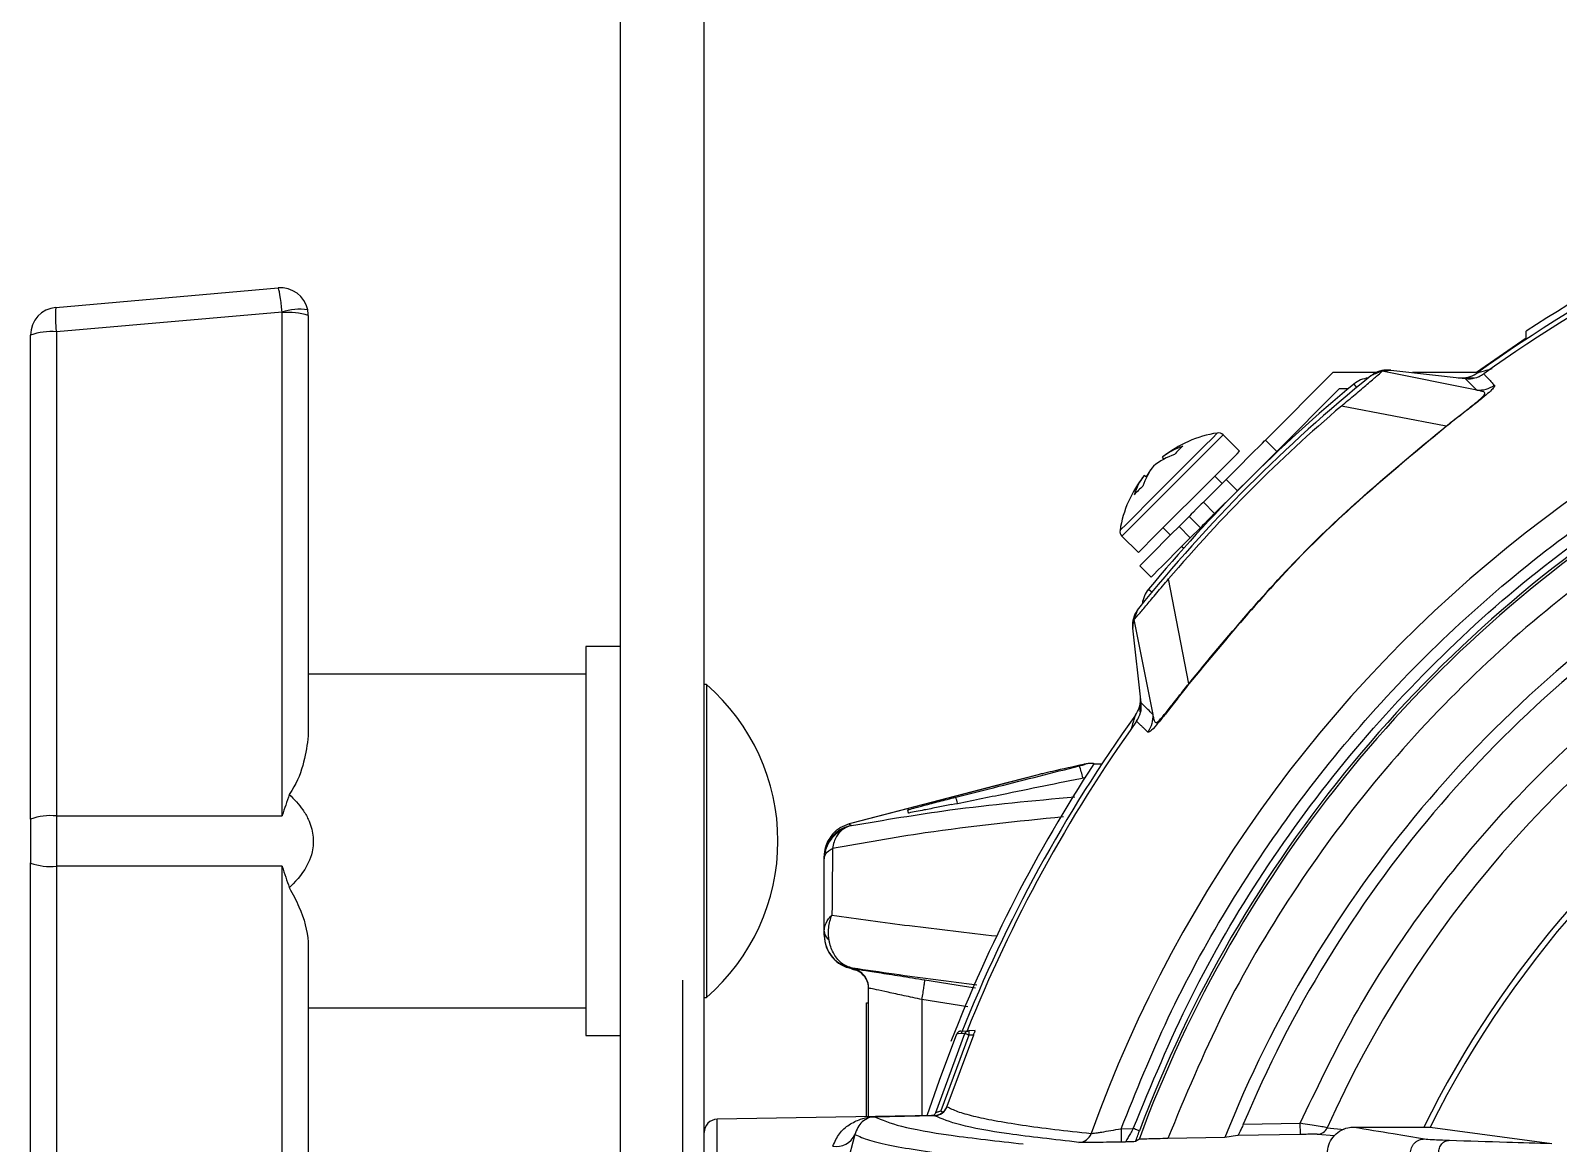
# Model space of a CAD drawing. Extents: x 8 to 113, y 1 to 87.
# Drawn here: x 101.757 to 105.195, y 37.814 to 40.317 of the extents above; entities that cross this region are included whole.
import ezdxf

# ---------------------------------------------------------------- set-up
doc = ezdxf.new("R2010")
doc.units = 0
doc.header["$MEASUREMENT"] = 0
doc.layers.add('OBJECT', color=7, linetype='CONTINUOUS')

msp = doc.modelspace()

# ---------------------------------------------------------------- linework, layer by layer
at = {"layer": 'OBJECT'}
for p, q in [((103.0847, 36.0256), (103.0847, 44.9982)), ((103.2727, 38.1818), (103.2727, 44.9982)), ((101.8137, 39.6948), (102.3137, 39.7385)), ((102.3227, 39.684), (101.8148, 39.6396)), ((102.3229, 38.5509), (102.3229, 39.6825)), ((102.3817, 39.6763), (102.3817, 38.7308)), ((101.7567, 38.5439), (101.7567, 39.6325)), ((101.8148, 39.6396), (101.8148, 38.5509)), ((105.1227, 39.6252), (105.011, 39.5481)), ((105.1227, 39.6231), (105.1227, 39.641)), ((104.6878, 39.5481), (104.5358, 39.3961)), ((104.7867, 39.5481), (104.6878, 39.5481)), ((104.7984, 39.5512), (104.8178, 39.5538)), ((105.0115, 39.5087), (104.7984, 39.5512)), ((104.8178, 39.5538), (104.9855, 39.5346)), ((105.011, 39.5481), (104.8672, 39.5481)), ((104.5613, 39.3707), (104.7027, 39.5121)), ((104.7027, 39.5121), (104.7226, 39.5121)), ((104.9693, 39.5364), (105.0052, 39.5365)), ((104.9425, 39.4277), (104.7069, 39.4729)), ((104.4775, 39.371), (104.4405, 39.408)), ((104.5358, 39.3961), (104.5613, 39.3707)), ((104.3073, 39.3533), (104.3039, 39.3577)), ((104.5613, 39.3707), (104.4729, 39.2823)), ((104.2684, 39.3129), (104.2632, 39.317)), ((104.2829, 39.3367), (104.283, 39.3366)), ((104.3962, 39.2565), (104.4474, 39.3078)), ((104.4382, 39.2986), (104.4217, 39.3151)), ((104.4729, 39.2823), (104.4474, 39.3078)), ((104.4729, 39.2823), (104.4216, 39.231)), ((104.4638, 39.273), (104.4637, 39.2731)), ((104.3962, 39.2565), (104.4216, 39.231)), ((104.3414, 39.2017), (104.3643, 39.2247)), ((104.3414, 39.2017), (104.3668, 39.1762)), ((104.3898, 39.1992), (104.3643, 39.2247)), ((104.2129, 39.1803), (104.2499, 39.1433)), ((104.3057, 39.1991), (104.3223, 39.1826)), ((104.3898, 39.1992), (104.3668, 39.1762)), ((104.3477, 39.1571), (104.3519, 39.153)), ((104.2784, 39.0878), (104.253, 39.1133)), ((104.3633, 38.8484), (104.318, 39.084)), ((104.2372, 38.9731), (104.2397, 38.9926)), ((104.2563, 38.8054), (104.2372, 38.9731)), ((104.2397, 38.9926), (104.2822, 38.7794)), ((103.0847, 38.932), (103.0067, 38.932)), ((103.0067, 38.932), (103.0067, 38.057)), ((103.0067, 38.8695), (102.3817, 38.8695)), ((103.2777, 38.8465), (103.2727, 38.8465)), ((103.2777, 38.8465), (103.2777, 38.1425)), ((104.3633, 38.8484), (104.3638, 38.848)), ((104.2543, 38.7851), (104.2549, 38.8179)), ((104.2822, 38.7794), (104.2822, 38.7794)), ((104.1499, 38.6682), (104.1679, 38.6682)), ((104.0243, 38.6436), (103.6053, 38.5344)), ((104.0243, 38.6436), (104.0243, 38.6437)), ((101.8148, 38.5509), (102.3229, 38.5509)), ((101.7567, 38.5439), (101.7567, 38.4451)), ((103.6053, 38.5344), (103.599, 38.5328)), ((101.7567, 37.3564), (101.7567, 38.4451)), ((102.3229, 38.438), (101.8148, 38.438)), ((101.8148, 38.438), (101.8148, 37.3494)), ((102.3229, 37.3065), (102.3229, 38.438)), ((102.3817, 38.2581), (102.3817, 37.3127)), ((103.6054, 38.2076), (103.6041, 38.2067)), ((103.6041, 38.2067), (103.6087, 38.2058)), ((103.6059, 38.208), (103.6054, 38.2081)), ((103.6054, 38.2081), (103.6054, 38.2076)), ((103.6067, 38.2086), (103.6059, 38.208)), ((103.6087, 38.2058), (103.6111, 38.2054)), ((103.2247, 35.3182), (103.2247, 38.1818)), ((103.2727, 35.3182), (103.2727, 38.1818)), ((103.2727, 38.1425), (103.2777, 38.1425)), ((103.6428, 37.8747), (103.6429, 38.1637)), ((103.7629, 38.1379), (103.7629, 38.1378)), ((103.8663, 38.1216), (103.7629, 38.1379)), ((103.7629, 38.1378), (103.7629, 37.8768)), ((102.3817, 38.1195), (103.0067, 38.1195)), ((103.6378, 37.8746), (103.6379, 38.1307)), ((103.6379, 38.1307), (103.6429, 38.1307)), ((103.8506, 38.0671), (103.8685, 38.0677)), ((103.8823, 38.0682), (103.8685, 38.0677)), ((103.0067, 38.057), (103.0847, 38.057)), ((103.7939, 37.8837), (103.8596, 38.0615)), ((103.8685, 38.0577), (103.8054, 37.8874)), ((103.8785, 38.0581), (103.8189, 37.8976)), ((103.8446, 38.0609), (103.8417, 38.0608)), ((103.8568, 38.0614), (103.8446, 38.0609)), ((103.8596, 38.0615), (103.8568, 38.0614)), ((103.8785, 38.0581), (103.8685, 38.0577)), ((103.8189, 37.8976), (103.8193, 37.897)), ((103.8193, 37.897), (103.8193, 37.897)), ((103.7915, 37.8773), (103.3022, 37.8687)), ((103.3022, 37.7485), (103.3022, 37.8687)), ((103.656, 37.8744), (103.7914, 37.8768)), ((103.7914, 37.8767), (103.656, 37.8744)), ((103.7914, 37.8768), (103.7911, 37.8773)), ((103.7914, 37.8768), (103.7914, 37.8767)), ((103.8054, 37.8874), (103.8095, 37.884)), ((104.4859, 37.8574), (104.6142, 37.8596)), ((103.6117, 37.8343), (103.5945, 37.7684)), ((104.211, 37.8473), (104.2384, 37.8478)), ((104.4445, 37.8275), (104.3161, 37.8253)), ((104.4732, 37.8321), (104.4445, 37.8275)), ((104.6147, 37.8346), (104.4732, 37.8321)), ((104.691, 37.8313), (104.6528, 37.8348)), ((104.675, 37.8497), (104.7128, 37.846)), ((104.7353, 37.8512), (104.9065, 37.8512)), ((104.9065, 37.8512), (105.1802, 37.8144)), ((104.2207, 37.8175), (104.2115, 37.8173)), ((104.2513, 37.8233), (104.2433, 37.8184))]:
    msp.add_line(p, q, dxfattribs=at)
at = {"layer": 'OBJECT', "flags": 128}
for points in [[(104.7346, 39.5221), (104.7354, 39.5212), (104.7375, 39.5186), (104.741, 39.5144)], [(104.2086, 39.1932), (104.2106, 39.1951), (104.2221, 39.2067), (104.2431, 39.2276), (104.2714, 39.256), (104.3043, 39.2888), (104.3385, 39.3231), (104.3708, 39.3553), (104.3979, 39.3824), (104.4172, 39.4017), (104.4268, 39.4113), (104.4276, 39.4122)], [(104.2129, 39.1803), (104.214, 39.1814), (104.2238, 39.1912), (104.2427, 39.2101), (104.2691, 39.2365), (104.3006, 39.268), (104.3344, 39.3018), (104.3675, 39.335), (104.397, 39.3645), (104.4203, 39.3877), (104.4352, 39.4027), (104.4405, 39.408), (104.4405, 39.408)], [(104.4474, 39.3078), (104.4647, 39.325), (104.4813, 39.3416), (104.4965, 39.3569), (104.5099, 39.3703), (104.5209, 39.3813), (104.5291, 39.3894), (104.5341, 39.3944), (104.5358, 39.3961)], [(104.2499, 39.1433), (104.251, 39.1444), (104.2608, 39.1542), (104.2797, 39.1731), (104.3061, 39.1995), (104.3376, 39.231), (104.3714, 39.2648), (104.4045, 39.298), (104.434, 39.3275), (104.4573, 39.3507), (104.4722, 39.3657), (104.4775, 39.371), (104.4775, 39.371)], [(104.3962, 39.2565), (104.395, 39.2553), (104.3915, 39.2518), (104.3863, 39.2467), (104.3803, 39.2406), (104.3742, 39.2345), (104.369, 39.2293), (104.3656, 39.2259), (104.3643, 39.2247)], [(104.253, 39.1133), (104.2547, 39.115), (104.2597, 39.12), (104.2679, 39.1282), (104.2789, 39.1392), (104.2923, 39.1526), (104.3075, 39.1679), (104.3241, 39.1844), (104.3414, 39.2017)], [(104.4216, 39.231), (104.4204, 39.2298), (104.417, 39.2264), (104.4118, 39.2212), (104.4057, 39.2151), (104.3996, 39.209), (104.3945, 39.2039), (104.391, 39.2004), (104.3898, 39.1992)], [(104.3668, 39.1762), (104.3496, 39.159), (104.333, 39.1424), (104.3177, 39.1271), (104.3043, 39.1137), (104.2933, 39.1027), (104.2852, 39.0946), (104.2801, 39.0895), (104.2784, 39.0878)], [(104.2728, 39.0611), (104.2737, 39.0604), (104.2763, 39.0582), (104.2805, 39.0547)], [(104.0243, 38.6436), (103.9276, 38.6184), (103.6053, 38.5344)], [(103.5429, 38.4556), (103.5429, 38.458), (103.5429, 38.4601)], [(103.7695, 38.1823), (103.8584, 38.1683), (103.8833, 38.1643)], [(103.7744, 37.877), (103.8021, 37.9566), (103.8417, 38.0608)], [(104.6147, 37.8346), (104.6147, 37.8352), (104.6146, 37.8366), (104.6146, 37.8389), (104.6145, 37.8421), (104.6145, 37.8458), (104.6144, 37.8501), (104.6143, 37.8548), (104.6142, 37.8596)], [(104.211, 37.8473), (104.2111, 37.8415), (104.2112, 37.8359), (104.2113, 37.8308), (104.2114, 37.8263), (104.2114, 37.8225), (104.2115, 37.8197), (104.2115, 37.818), (104.2115, 37.8173)], [(104.2524, 37.8425), (104.2521, 37.8426), (104.2513, 37.8429), (104.25, 37.8434), (104.2482, 37.8441), (104.2461, 37.8449), (104.2437, 37.8458), (104.2411, 37.8468), (104.2384, 37.8478)]]:
    msp.add_lwpolyline(points, dxfattribs=at)
at = {"layer": 'OBJECT'}
for centre, radius, start, end in [((106.9727, 36.8182), 3.36, 93.4489, 125.6636), ((106.9727, 36.8182), 3.375, 93.2438, 123.2401), ((106.9727, 36.8182), 3.35, 93.5142, 125.5044), ((106.9727, 36.8182), 3.0068, 93.8025, 160.2009), ((102.3192, 39.6763), 0.0625, 11.81, 95), ((101.8192, 39.6325), 0.0625, 95, 180), ((102.0349, 39.6715), 0.2224, 173.9984, 188.259), ((102.3619, 39.5678), 0.1227, 81.3498, 108.6503), ((102.3154, 39.6825), 0.0075, 0, 11.81), ((102.3381, 39.5451), 0.1382, 71.617, 96.331), ((102.3192, 39.6763), 0.0625, 0, 11.81), ((101.8012, 39.509), 0.1313, 84.0374, 109.8057), ((104.9776, 39.5984), 0.062, 270.019, 305.6636), ((106.9727, 36.8182), 3.5, 128.9328, 141.0672), ((106.9727, 36.8182), 3.51, 129.6151, 140.2829), ((104.7742, 39.4744), 0.062, 96.3397, 129.6151), ((106.9727, 36.8182), 3.4902, 130.4808, 139.5192), ((104.4679, 39.1529), 0.2624, 98.8332, 128.5028), ((104.4299, 39.3974), 0.015, 45, 98.8332), ((104.3924, 39.2474), 0.1414, 107.5359, 128.765), ((104.4461, 39.2675), 0.1499, 130.0084, 139.9921), ((104.3815, 39.2162), 0.1559, 108.7722, 128.6566), ((104.4679, 39.1529), 0.2624, 141.4972, 171.1668), ((104.3625, 39.2384), 0.1266, 141.6758, 164.0748), ((104.3951, 39.2506), 0.1413, 141.7962, 162.6149), ((104.3994, 39.2428), 0.1496, 141.13, 151.7842), ((104.3697, 39.1638), 0.1691, 130.3019, 139.6989), ((106.9727, 36.8182), 2.901, 121.6184, 159.7287), ((106.9727, 36.8182), 2.9067, 121.4467, 159.3669), ((104.2235, 39.1909), 0.015, 171.1668, 225), ((106.9727, 36.8182), 2.7223, 121.7572, 158.2371), ((106.9727, 36.8182), 2.6951, 122.2584, 157.3213), ((106.9727, 36.8182), 2.3227, 95.19, 153.5932), ((106.9727, 36.8182), 2.31, 26.5633, 153.4367), ((104.3205, 39.0215), 0.062, 140.2829, 173.5583), ((106.9727, 36.8182), 2.5186, 122.3792, 155.8244), ((102.9734, 38.4945), 0.4653, 310.8426, 49.1574), ((104.1928, 38.8138), 0.062, 324.3266, 359), ((106.9727, 36.8182), 3.36, 144.3266, 158.2742), ((106.9727, 36.8182), 3.35, 144.4956, 158.1027), ((106.9727, 36.8182), 3.375, 146.7599, 158.7134), ((103.7349, 38.5413), 0.4016, 13.7589, 17.7252), ((103.7087, 38.547), 0.138, 13.6271, 19.4641), ((101.8012, 38.4203), 0.1313, 84.0378, 109.8057), ((103.6179, 38.4556), 0.075, 100.2807, 179.9917), ((103.6158, 38.4541), 0.0729, 116.3488, 179.6692), ((101.8012, 38.5686), 0.1313, 250.1942, 275.963), ((103.5692, 38.2937), 0.0264, 183.648, 234.1682), ((103.6179, 38.2827), 0.075, 179.9914, 261.4279), ((103.6179, 38.282), 0.075, 179.9915, 260.8195), ((103.6179, 38.2816), 0.075, 179.9914, 260.3977), ((103.5979, 38.1637), 0.045, 57.9576, 80.3987), ((103.4784, 38.1294), 0.1491, 31.21, 31.6317), ((103.5979, 38.1624), 0.045, 57.3875, 79.6593), ((106.9727, 36.8182), 2.0098, 135.4001, 224.5999), ((103.5979, 38.1637), 0.045, 359.9902, 57.9601), ((103.5979, 38.1624), 0.045, 359.9905, 57.3895), ((103.9403, 38.0627), 0.0719, 176.0152, 183.9848), ((106.9727, 36.8182), 1.8907, 138.3698, 221.6302), ((106.9727, 36.8182), 1.8831, 138.6329, 221.3671), ((103.7909, 37.9067), 0.03, 271.0233, 341.1099), ((103.7909, 37.9068), 0.03, 271.0052, 341.0105), ((103.3027, 37.8387), 0.03, 91, 180), ((103.6541, 37.8744), 0.00191, 358.8578, 1.1422), ((103.7845, 37.8869), 0.00998, 283.2838, 309.9313), ((103.7845, 37.8869), 0.00997, 309.9446, 341.435), ((103.5703, 37.8528), 0.0454, 259.9356, 335.854), ((104.1155, 37.8466), 0.0299, 271.227, 340.5302), ((104.6523, 37.8597), 0.0248, 271.2356, 336.2549)]:
    msp.add_arc(centre, radius, start, end, dxfattribs=at)
for centre, major_axis, ratio, start_param, end_param in [((102.3192, 39.6763), (-0.0054, 0.0623), 0.067136, 4.831246, 6.283185), ((101.8192, 38.4945), (0, 0.5), 0.008776, 1.457627, 1.683965)]:
    msp.add_ellipse(centre, major_axis=major_axis, ratio=ratio, start_param=start_param, end_param=end_param, dxfattribs=at)
for points, knots in [([(104.211, 37.8473), (104.2448, 37.9312), (104.313, 38.1002), (104.4454, 38.3423), (104.6011, 38.5756), (104.7813, 38.7959), (104.984, 38.9997), (105.2066, 39.1835), (105.446, 39.3447), (105.699, 39.4811), (105.9614, 39.5914), (106.2293, 39.6743), (106.4991, 39.7325), (106.6805, 39.7499), (106.7705, 39.7585)], [0, 0, 0, 0, 0.080321, 0.16194, 0.244772, 0.329378, 0.414487, 0.5, 0.585518, 0.670628, 0.755228, 0.838065, 0.919682, 1, 1, 1, 1]), ([(104.7069, 39.4729), (104.7173, 39.4818), (104.7381, 39.4995), (104.7664, 39.5233), (104.7872, 39.5408), (104.7972, 39.5496), (104.798, 39.5507), (104.7984, 39.5512)], [0, 0, 0, 0, 0.217936, 0.435232, 0.661573, 0.868603, 1, 1, 1, 1]), ([(104.8178, 39.5538), (104.811, 39.5539), (104.7975, 39.5541), (104.7824, 39.5477), (104.7752, 39.5422), (104.7733, 39.5408)], [0, 0, 0, 0, 0.425021, 0.850044, 1, 1, 1, 1]), ([(104.7984, 39.5512), (104.7956, 39.5502), (104.7901, 39.5483), (104.7832, 39.5455), (104.7777, 39.543), (104.774, 39.5412), (104.7735, 39.5409), (104.7733, 39.5408)], [0, 0, 0, 0, 0.206023, 0.404822, 0.608638, 0.812834, 1, 1, 1, 1]), ([(104.9855, 39.5346), (104.9893, 39.5344), (104.9999, 39.5338), (105.0145, 39.5375), (105.0237, 39.5432), (105.0271, 39.5454)], [0, 0, 0, 0, 0.263886, 0.723096, 1, 1, 1, 1]), ([(105.0137, 39.5481), (105.014, 39.5482), (105.0147, 39.5483), (105.0212, 39.5501), (105.0314, 39.553), (105.0413, 39.5557), (105.0459, 39.557)], [0, 0, 0, 0, 0.16023, 0.3596, 0.69822, 1, 1, 1, 1]), ([(105.0271, 39.5454), (105.0273, 39.5452), (105.0275, 39.5449), (105.0296, 39.5427), (105.0331, 39.539), (105.038, 39.5337), (105.0441, 39.5271), (105.0489, 39.522), (105.0512, 39.5196)], [0, 0, 0, 0, 0.166677, 0.333344, 0.500001, 0.687097, 0.853763, 1, 1, 1, 1]), ([(105.0512, 39.5196), (105.0515, 39.519), (105.0521, 39.5178), (105.0496, 39.5135), (105.0417, 39.5056), (105.0254, 39.4918), (105.0025, 39.4736), (104.9743, 39.4516), (104.9534, 39.4352), (104.9429, 39.4271)], [0, 0, 0, 0, 0.175155, 0.335953, 0.499736, 0.628069, 0.749937, 0.875049, 1, 1, 1, 1]), ([(104.9855, 39.5346), (104.9866, 39.5335), (104.9888, 39.5314), (105.0039, 39.5163), (105.0115, 39.5087)], [0, 0, 0, 0, 0.499998, 1, 1, 1, 1]), ([(105.0115, 39.5087), (105.0186, 39.5088), (105.0328, 39.5089), (105.0451, 39.5161), (105.0512, 39.5196)], [0, 0, 0, 0, 0.500003, 1, 1, 1, 1]), ([(104.9425, 39.4277), (104.9523, 39.4353), (104.972, 39.4506), (104.9984, 39.4714), (105.0186, 39.488), (105.03, 39.4989), (105.0303, 39.5036), (105.0244, 39.5057), (105.0186, 39.5072), (105.0143, 39.5081), (105.0123, 39.5085), (105.0115, 39.5087)], [0, 0, 0, 0, 0.123067, 0.246585, 0.369053, 0.491538, 0.630311, 0.772463, 0.899411, 0.955665, 1, 1, 1, 1]), ([(104.3633, 38.8484), (104.4507, 38.9539), (104.6258, 39.165), (104.8369, 39.3401), (104.9425, 39.4277)], [0, 0, 0, 0, 0.499779, 1, 1, 1, 1]), ([(104.9429, 39.4271), (104.8374, 39.3396), (104.6264, 39.1645), (104.4513, 38.9535), (104.3638, 38.848)], [0, 0, 0, 0, 0.500003, 1, 1, 1, 1]), ([(104.9425, 39.4277), (104.9426, 39.4275), (104.9428, 39.4273), (104.9429, 39.4271), (104.9429, 39.4271)], [0, 0, 0, 0, 0.500001, 1, 1, 1, 1]), ([(104.2384, 37.8478), (104.2795, 37.9472), (104.362, 38.1467), (104.5273, 38.4274), (104.7213, 38.6903), (104.9444, 38.929), (105.1901, 39.1428), (105.3713, 39.2603), (105.4616, 39.3188)], [0, 0, 0, 0, 0.165461, 0.332207, 0.5, 0.667784, 0.834534, 1, 1, 1, 1]), ([(105.4805, 39.2358), (105.3948, 39.1791), (105.2226, 39.0653), (104.9892, 38.8596), (104.7771, 38.6306), (104.5924, 38.379), (104.4347, 38.1108), (104.3556, 37.9202), (104.3161, 37.8253)], [0, 0, 0, 0, 0.165508, 0.332256, 0.5, 0.667754, 0.834497, 1, 1, 1, 1]), ([(104.2397, 38.9926), (104.2399, 38.9926), (104.2402, 38.9927), (104.243, 38.9956), (104.2511, 39.0049), (104.2682, 39.0251), (104.2913, 39.0526), (104.3089, 39.0733), (104.318, 39.084)], [0, 0, 0, 0, 0.061294, 0.157977, 0.353025, 0.568965, 0.775601, 1, 1, 1, 1]), ([(104.2501, 39.0177), (104.2464, 39.012), (104.239, 39.0007), (104.2363, 38.9846), (104.237, 38.9755), (104.2372, 38.9731)], [0, 0, 0, 0, 0.425024, 0.850045, 1, 1, 1, 1]), ([(104.2501, 39.0177), (104.25, 39.0174), (104.2497, 39.0169), (104.2479, 39.0132), (104.2454, 39.0077), (104.2426, 39.0008), (104.2407, 38.9953), (104.2397, 38.9926)], [0, 0, 0, 0, 0.187145, 0.391348, 0.595125, 0.793954, 1, 1, 1, 1]), ([(104.6142, 37.8596), (104.6504, 37.9355), (104.7228, 38.0879), (104.8596, 38.302), (105.0158, 38.5033), (105.1917, 38.6876), (105.3831, 38.8547), (105.523, 38.949), (105.5927, 38.996)], [0, 0, 0, 0, 0.165731, 0.332463, 0.5, 0.66755, 0.834275, 1, 1, 1, 1]), ([(104.3638, 38.848), (104.3557, 38.8375), (104.3394, 38.8166), (104.3173, 38.7884), (104.2991, 38.7655), (104.2825, 38.7458), (104.2741, 38.7386), (104.2722, 38.7394), (104.2713, 38.7397)], [0, 0, 0, 0, 0.125023, 0.25026, 0.372599, 0.500558, 0.750171, 1, 1, 1, 1]), ([(104.2822, 38.7794), (104.2829, 38.7762), (104.2843, 38.7698), (104.2866, 38.7616), (104.2908, 38.7598), (104.3003, 38.7696), (104.3103, 38.7813), (104.3189, 38.7919), (104.3291, 38.8048), (104.3404, 38.8191), (104.3522, 38.8342), (104.3599, 38.8441), (104.3633, 38.8484)], [0, 0, 0, 0, 0.167655, 0.336418, 0.499288, 0.624454, 0.681335, 0.749951, 0.805261, 0.875044, 0.945879, 1, 1, 1, 1]), ([(104.2456, 38.7638), (104.2476, 38.7671), (104.2532, 38.776), (104.2571, 38.7906), (104.2565, 38.8014), (104.2563, 38.8054)], [0, 0, 0, 0, 0.263887, 0.723096, 1, 1, 1, 1]), ([(104.2822, 38.7794), (104.2747, 38.787), (104.2596, 38.8022), (104.2574, 38.8043), (104.2563, 38.8054)], [0, 0, 0, 0, 0.500002, 1, 1, 1, 1]), ([(104.2337, 38.7451), (104.2338, 38.7453), (104.2356, 38.7516), (104.2384, 38.7612), (104.2414, 38.7715), (104.2429, 38.7768), (104.2431, 38.7774), (104.2432, 38.7777)], [0, 0, 0, 0, 0.0110081, 0.4040912, 0.6837569, 0.8495573, 1, 1, 1, 1]), ([(104.2713, 38.7397), (104.2692, 38.7417), (104.2649, 38.7458), (104.2592, 38.7511), (104.2541, 38.7558), (104.2502, 38.7595), (104.2475, 38.762), (104.2459, 38.7635), (104.2457, 38.7637), (104.2456, 38.7638)], [0, 0, 0, 0, 0.1241053, 0.2632119, 0.41732, 0.5714285, 0.7142858, 0.857143, 1, 1, 1, 1]), ([(104.2822, 38.7794), (104.2821, 38.7723), (104.282, 38.7581), (104.2749, 38.7459), (104.2713, 38.7397)], [0, 0, 0, 0, 0.499993, 1, 1, 1, 1]), ([(102.3817, 38.7308), (102.3791, 38.7117), (102.3738, 38.6726), (102.3564, 38.6252), (102.3411, 38.6022), (102.339, 38.5992)], [0, 0, 0, 0, 0.454625, 0.927986, 1, 1, 1, 1]), ([(103.8388, 38.593), (103.8711, 38.6012), (103.964, 38.6247), (104.0569, 38.6483), (104.1174, 38.6636)], [0, 0, 0, 0, 0.34783, 1, 1, 1, 1]), ([(104.1267, 38.6668), (104.1034, 38.6616), (104.0724, 38.6548), (104.0415, 38.6477), (104.0339, 38.646)], [0, 0, 0, 0, 0.7527133, 1, 1, 1, 1]), ([(104.1174, 38.6636), (104.1191, 38.664), (104.1222, 38.6648), (104.1262, 38.6659), (104.129, 38.6668), (104.1306, 38.6673), (104.1308, 38.6675), (104.1295, 38.6674), (104.1276, 38.667), (104.1267, 38.6668)], [0, 0, 0, 0, 0.157187, 0.302163, 0.442885, 0.580984, 0.719256, 0.859595, 1, 1, 1, 1]), ([(104.1507, 38.6682), (104.1494, 38.6685), (104.1457, 38.6692), (104.1403, 38.6691), (104.1353, 38.6685), (104.1317, 38.6679), (104.1295, 38.6674), (104.1282, 38.6672)], [0, 0, 0, 0, 0.164876, 0.453475, 0.652232, 0.796259, 1, 1, 1, 1]), ([(103.829, 38.5764), (103.8667, 38.584), (103.9676, 38.6045), (104.0684, 38.625), (104.1315, 38.6378)], [0, 0, 0, 0, 0.374487, 1, 1, 1, 1]), ([(104.0339, 38.646), (104.0336, 38.6459), (104.0321, 38.6456), (104.029, 38.6448), (104.0259, 38.644), (104.0243, 38.6436)], [0, 0, 0, 0, 0.116848, 0.558928, 1, 1, 1, 1]), ([(102.339, 38.5992), (102.3337, 38.5834), (102.3283, 38.5674), (102.3229, 38.5512), (102.3229, 38.5509)], [0, 0, 0, 0, 0.982725, 1, 1, 1, 1]), ([(102.339, 38.5992), (102.3498, 38.5883), (102.3663, 38.5715), (102.3844, 38.5402), (102.3945, 38.5079), (102.3926, 38.4734), (102.3777, 38.4321), (102.3569, 38.4064), (102.3399, 38.3905), (102.339, 38.3897)], [0, 0, 0, 0, 0.190458, 0.293194, 0.446601, 0.600718, 0.707922, 0.98553, 1, 1, 1, 1]), ([(103.6046, 38.5294), (103.6782, 38.5419), (103.8444, 38.5701), (104.013, 38.5854), (104.107, 38.594)], [0, 0, 0, 0, 0.44287, 1, 1, 1, 1]), ([(103.731, 38.5645), (103.7313, 38.5646), (103.7322, 38.5651), (103.7433, 38.5682), (103.7676, 38.5746), (103.8008, 38.5833), (103.8261, 38.5898), (103.8388, 38.593)], [0, 0, 0, 0, 0.109227, 0.325258, 0.547858, 0.773813, 1, 1, 1, 1]), ([(104.0817, 38.549), (103.9776, 38.5384), (103.8029, 38.5206), (103.631, 38.49), (103.5616, 38.4777)], [0, 0, 0, 0, 0.596414, 1, 1, 1, 1]), ([(103.7328, 38.5575), (103.7328, 38.5576), (103.7324, 38.5591), (103.7318, 38.5614), (103.7312, 38.5637), (103.731, 38.5645)], [0, 0, 0, 0, 0.058482, 0.663526, 1, 1, 1, 1]), ([(103.829, 38.5764), (103.819, 38.5744), (103.7966, 38.5699), (103.7634, 38.5634), (103.744, 38.5597), (103.7329, 38.5575), (103.7328, 38.5575)], [0, 0, 0, 0, 0.255403, 0.572513, 0.997436, 1, 1, 1, 1]), ([(103.599, 38.5328), (103.5919, 38.5302), (103.5768, 38.5248), (103.5571, 38.5068), (103.5453, 38.4841), (103.5429, 38.4671), (103.5429, 38.4603), (103.5429, 38.4601)], [0, 0, 0, 0, 0.223435, 0.473076, 0.787205, 0.996539, 1, 1, 1, 1]), ([(103.5835, 38.5194), (103.5815, 38.5177), (103.5737, 38.5108), (103.5657, 38.4968), (103.5623, 38.483), (103.5616, 38.4778), (103.5616, 38.4777)], [0, 0, 0, 0, 0.174054, 0.699451, 0.993604, 1, 1, 1, 1]), ([(103.6046, 38.5294), (103.6022, 38.5288), (103.5948, 38.5271), (103.5881, 38.5226), (103.5835, 38.5194)], [0, 0, 0, 0, 0.311835, 1, 1, 1, 1]), ([(103.599, 38.5328), (103.5992, 38.5327), (103.6002, 38.5322), (103.602, 38.531), (103.6037, 38.5299), (103.6046, 38.5294)], [0, 0, 0, 0, 0.07326, 0.517167, 1, 1, 1, 1]), ([(103.5429, 38.4545), (103.5431, 38.4561), (103.5435, 38.4625), (103.5494, 38.4707), (103.5579, 38.476), (103.5615, 38.4777), (103.5616, 38.4777)], [0, 0, 0, 0, 0.174036, 0.699798, 0.993595, 1, 1, 1, 1]), ([(103.5429, 38.2921), (103.5429, 38.312), (103.5429, 38.3669), (103.5429, 38.4204), (103.5429, 38.4545)], [0, 0, 0, 0, 0.363149, 1, 1, 1, 1]), ([(103.5616, 38.4777), (103.5613, 38.4469), (103.5609, 38.3974), (103.5605, 38.3469), (103.5603, 38.3278)], [0, 0, 0, 0, 0.623157, 1, 1, 1, 1]), ([(102.3229, 38.438), (102.3229, 38.4377), (102.3283, 38.4215), (102.3337, 38.4055), (102.339, 38.3897)], [0, 0, 0, 0, 0.01728, 1, 1, 1, 1]), ([(102.339, 38.3897), (102.3467, 38.3754), (102.3687, 38.3347), (102.3808, 38.2888), (102.3816, 38.2613), (102.3817, 38.2581)], [0, 0, 0, 0, 0.324578, 0.922743, 1, 1, 1, 1]), ([(103.5429, 38.2921), (103.5431, 38.2948), (103.5437, 38.3041), (103.5497, 38.3164), (103.5575, 38.3251), (103.5602, 38.3277), (103.5603, 38.3278)], [0, 0, 0, 0, 0.215735, 0.750499, 0.993065, 1, 1, 1, 1]), ([(103.5538, 38.2723), (103.5533, 38.2763), (103.5514, 38.2901), (103.5537, 38.3092), (103.5584, 38.3233), (103.5603, 38.3277), (103.5603, 38.3278)], [0, 0, 0, 0, 0.215729, 0.750504, 0.993078, 1, 1, 1, 1]), ([(103.5603, 38.3278), (103.6183, 38.3197), (103.741, 38.3027), (103.8656, 38.2884), (103.9314, 38.2809)], [0, 0, 0, 0, 0.472864, 1, 1, 1, 1]), ([(103.5429, 38.2827), (103.5429, 38.283), (103.5429, 38.2835), (103.5429, 38.2873), (103.5429, 38.2902), (103.5429, 38.2916), (103.5429, 38.2921)], [0, 0, 0, 0, 0.530148, 0.827826, 0.942255, 1, 1, 1, 1]), ([(103.6067, 38.2086), (103.598, 38.2113), (103.5869, 38.2148), (103.5712, 38.2296), (103.5617, 38.2444), (103.5559, 38.2617), (103.5543, 38.2695), (103.5538, 38.2723)], [0, 0, 0, 0, 0.3555308, 0.4545145, 0.7695665, 0.9174601, 1, 1, 1, 1]), ([(103.6059, 38.208), (103.6067, 38.2079), (103.61, 38.2074), (103.6265, 38.2048), (103.6638, 38.1989), (103.7135, 38.1912), (103.7509, 38.1853), (103.7695, 38.1823)], [0, 0, 0, 0, 0.071624, 0.301232, 0.533459, 0.767472, 1, 1, 1, 1]), ([(103.8863, 38.1704), (103.8555, 38.1742), (103.7615, 38.1858), (103.669, 38.1994), (103.6067, 38.2086)], [0, 0, 0, 0, 0.327564, 1, 1, 1, 1]), ([(103.6075, 38.2064), (103.6075, 38.2064), (103.6075, 38.2064), (103.6089, 38.2061), (103.6109, 38.2055), (103.6148, 38.2042), (103.6189, 38.2025), (103.6213, 38.2007), (103.6221, 38.2001)], [0, 0, 0, 0, 0.263563, 0.369117, 0.447894, 0.615682, 0.887992, 1, 1, 1, 1]), ([(103.7629, 38.1379), (103.7637, 38.1429), (103.7653, 38.1529), (103.7673, 38.1662), (103.7688, 38.1763), (103.7694, 38.1811), (103.7695, 38.1822), (103.7695, 38.1823), (103.7695, 38.1823)], [0, 0, 0, 0, 0.2157192, 0.4314458, 0.6471692, 0.8629067, 0.9686251, 1, 1, 1, 1]), ([(103.7629, 38.1378), (103.7492, 38.1408), (103.7219, 38.1467), (103.6857, 38.1545), (103.6586, 38.1603), (103.6448, 38.1633), (103.6434, 38.1636), (103.6429, 38.1637)], [0, 0, 0, 0, 0.220932, 0.4386435, 0.655265, 0.8687013, 1, 1, 1, 1]), ([(103.8506, 38.0671), (103.8501, 38.0671), (103.849, 38.067), (103.8474, 38.0665), (103.8458, 38.0658), (103.8445, 38.0648), (103.8433, 38.0636), (103.8423, 38.0623), (103.8419, 38.0613), (103.8417, 38.0608)], [0, 0, 0, 0, 0.143858, 0.287687, 0.431529, 0.575361, 0.719222, 0.857739, 1, 1, 1, 1]), ([(103.8596, 38.0615), (103.8601, 38.0623), (103.8609, 38.0641), (103.8631, 38.066), (103.8657, 38.0674), (103.8676, 38.0676), (103.8685, 38.0677)], [0, 0, 0, 0, 0.249968, 0.499967, 0.74999, 1, 1, 1, 1]), ([(103.8823, 38.0682), (103.8823, 38.0681), (103.8823, 38.0679), (103.8818, 38.0664), (103.881, 38.0642), (103.8798, 38.0613), (103.879, 38.0592), (103.8785, 38.0581)], [0, 0, 0, 0, 0.190423, 0.380717, 0.574944, 0.783298, 1, 1, 1, 1]), ([(103.8685, 38.0577), (103.8685, 38.0578), (103.8683, 38.0578), (103.8678, 38.058), (103.8667, 38.0585), (103.8646, 38.0593), (103.8624, 38.0603), (103.8607, 38.061), (103.8598, 38.0614), (103.8597, 38.0614), (103.8596, 38.0615)], [0, 0, 0, 0, 0.013725, 0.037887, 0.117475, 0.241314, 0.499765, 0.695362, 0.834145, 1, 1, 1, 1]), ([(103.8095, 37.884), (103.8121, 37.8866), (103.8161, 37.8905), (103.8182, 37.8957), (103.8189, 37.8976)], [0, 0, 0, 0, 0.649575, 1, 1, 1, 1]), ([(103.8193, 37.897), (103.8264, 37.8934), (103.8404, 37.8863), (103.877, 37.876), (103.9251, 37.8658), (103.9862, 37.8558), (104.0583, 37.846), (104.1155, 37.8398), (104.1436, 37.8367)], [0, 0, 0, 0, 0.168843, 0.335534, 0.500076, 0.67255, 0.839189, 1, 1, 1, 1]), ([(103.5624, 37.8082), (103.5668, 37.8181), (103.5757, 37.838), (103.5982, 37.8574), (103.6239, 37.8694), (103.6393, 37.8734), (103.6525, 37.8743), (103.6546, 37.8744), (103.6556, 37.8744), (103.656, 37.8744)], [0, 0, 0, 0, 0.249938, 0.500627, 0.749428, 0.968478, 0.986306, 0.993527, 1, 1, 1, 1]), ([(103.656, 37.8744), (103.6559, 37.8744), (103.6558, 37.8744), (103.6555, 37.8743), (103.6549, 37.8743), (103.6447, 37.8736), (103.6419, 37.871), (103.6228, 37.8616), (103.6161, 37.8452), (103.6117, 37.8343)], [0, 0, 0, 0, 0.001142, 0.002301, 0.004791, 0.01068, 0.246791, 0.502026, 1, 1, 1, 1]), ([(103.656, 37.8744), (103.673, 37.8672), (103.7071, 37.8529), (103.8186, 37.8325), (103.9333, 37.8197), (103.9906, 37.8133)], [0, 0, 0, 0, 0.333336, 0.666886, 1, 1, 1, 1]), ([(103.7911, 37.8773), (103.7894, 37.8772), (103.7868, 37.8772), (103.785, 37.8771), (103.7848, 37.877), (103.7846, 37.8769)], [0, 0, 0, 0, 0.499445, 0.7515847, 1, 1, 1, 1]), ([(103.7911, 37.8773), (103.7929, 37.8774), (103.7963, 37.8776), (103.8029, 37.8795), (103.8069, 37.8822), (103.8095, 37.884)], [0, 0, 0, 0, 0.252433, 0.503214, 1, 1, 1, 1]), ([(104.1161, 37.8168), (104.0605, 37.8231), (103.9491, 37.8357), (103.8409, 37.8557), (103.8079, 37.8697), (103.7914, 37.8767)], [0, 0, 0, 0, 0.3330304, 0.6666395, 1, 1, 1, 1]), ([(103.7939, 37.8837), (103.794, 37.8838), (103.7942, 37.8839), (103.7952, 37.8844), (103.7974, 37.8851), (103.8012, 37.8862), (103.804, 37.887), (103.8054, 37.8874)], [0, 0, 0, 0, 0.117753, 0.236267, 0.479971, 0.736397, 1, 1, 1, 1]), ([(104.675, 37.8497), (104.6734, 37.85), (104.67, 37.8506), (104.6555, 37.8531), (104.6362, 37.8562), (104.6216, 37.8585), (104.6142, 37.8596)], [0, 0, 0, 0, 0.2405432, 0.4997192, 0.7494959, 1, 1, 1, 1]), ([(103.6117, 37.8343), (103.6215, 37.8301), (103.6411, 37.8218), (103.6918, 37.8098), (103.7584, 37.7982), (103.8405, 37.787), (103.9085, 37.7799), (103.9419, 37.7765)], [0, 0, 0, 0, 0.202277, 0.401502, 0.603952, 0.805948, 1, 1, 1, 1]), ([(104.1436, 37.8367), (104.1443, 37.8367), (104.1457, 37.8368), (104.1507, 37.8375), (104.1579, 37.8385), (104.1698, 37.8403), (104.1878, 37.8433), (104.2033, 37.846), (104.211, 37.8473)], [0, 0, 0, 0, 0.1169065, 0.238658, 0.3663335, 0.5008519, 0.7502482, 1, 1, 1, 1]), ([(104.2384, 37.8478), (104.2363, 37.8441), (104.2321, 37.8368), (104.2273, 37.8284), (104.2241, 37.823), (104.2223, 37.8199), (104.2211, 37.8179), (104.2208, 37.8176), (104.2207, 37.8175)], [0, 0, 0, 0, 0.250064, 0.499105, 0.634955, 0.762997, 0.884268, 1, 1, 1, 1]), ([(104.2433, 37.8184), (104.2448, 37.8222), (104.2476, 37.8298), (104.2508, 37.8383), (104.2524, 37.8425)], [0, 0, 0, 0, 0.499883, 1, 1, 1, 1]), ([(104.3161, 37.8253), (104.3084, 37.8252), (104.293, 37.8249), (104.2727, 37.8243), (104.2581, 37.8239), (104.2521, 37.8235), (104.2515, 37.8234), (104.2513, 37.8233)], [0, 0, 0, 0, 0.238726, 0.477734, 0.707735, 0.921561, 1, 1, 1, 1]), ([(104.4859, 37.8574), (104.4846, 37.8543), (104.482, 37.8481), (104.4782, 37.8401), (104.4752, 37.8344), (104.4737, 37.8323), (104.4733, 37.8322), (104.4732, 37.8321)], [0, 0, 0, 0, 0.243971, 0.488094, 0.725807, 0.945379, 1, 1, 1, 1]), ([(104.6528, 37.8348), (104.6524, 37.8349), (104.6515, 37.8349), (104.6477, 37.835), (104.6401, 37.8349), (104.6281, 37.8348), (104.6191, 37.8347), (104.6147, 37.8346)], [0, 0, 0, 0, 0.124713, 0.2505813, 0.500023, 0.7491272, 1, 1, 1, 1]), ([(104.6749, 37.7913), (104.6756, 37.798), (104.6769, 37.8114), (104.6872, 37.8293), (104.7023, 37.8428), (104.7193, 37.8502), (104.7307, 37.8509), (104.7353, 37.8512)], [0, 0, 0, 0, 0.212706, 0.425419, 0.638709, 0.853371, 1, 1, 1, 1]), ([(104.7353, 37.8512), (104.7644, 37.8463), (104.8164, 37.8374), (104.8703, 37.8285), (104.894, 37.8246)], [0, 0, 0, 0, 0.560011, 1, 1, 1, 1]), ([(104.2115, 37.8173), (104.2002, 37.8171), (104.1776, 37.8168), (104.1475, 37.8165), (104.1242, 37.8165), (104.1188, 37.8167), (104.1161, 37.8168)], [0, 0, 0, 0, 0.250172, 0.500067, 0.749913, 1, 1, 1, 1]), ([(104.2433, 37.8184), (104.2431, 37.8184), (104.2423, 37.8183), (104.2337, 37.8179), (104.2254, 37.8176), (104.2207, 37.8175)], [0, 0, 0, 0, 0.118324, 0.498391, 1, 1, 1, 1]), ([(104.8623, 37.7927), (104.8627, 37.7967), (104.8634, 37.8029), (104.8673, 37.8103), (104.8714, 37.8154), (104.8765, 37.8195), (104.8839, 37.8235), (104.89, 37.8242), (104.894, 37.8246)], [0, 0, 0, 0, 0.239487, 0.368378, 0.5, 0.631622, 0.760515, 1, 1, 1, 1]), ([(104.894, 37.8246), (104.8988, 37.8241), (104.9084, 37.823), (104.936, 37.822), (104.9498, 37.8215)], [0, 0, 0, 0, 0.498895, 1, 1, 1, 1]), ([(104.9255, 37.7935), (104.9259, 37.797), (104.9264, 37.8024), (104.9295, 37.8089), (104.9326, 37.8134), (104.9365, 37.817), (104.9421, 37.8205), (104.9468, 37.8211), (104.9498, 37.8215)], [0, 0, 0, 0, 0.23958, 0.36844, 0.5, 0.631568, 0.760427, 1, 1, 1, 1]), ([(104.9498, 37.8215), (104.9929, 37.8202), (105.0699, 37.8178), (105.1465, 37.8154), (105.1802, 37.8144)], [0, 0, 0, 0, 0.559993, 1, 1, 1, 1])]:
    msp.add_open_spline(points, degree=3, knots=knots, dxfattribs=at)

doc.saveas('drawing.dxf')
